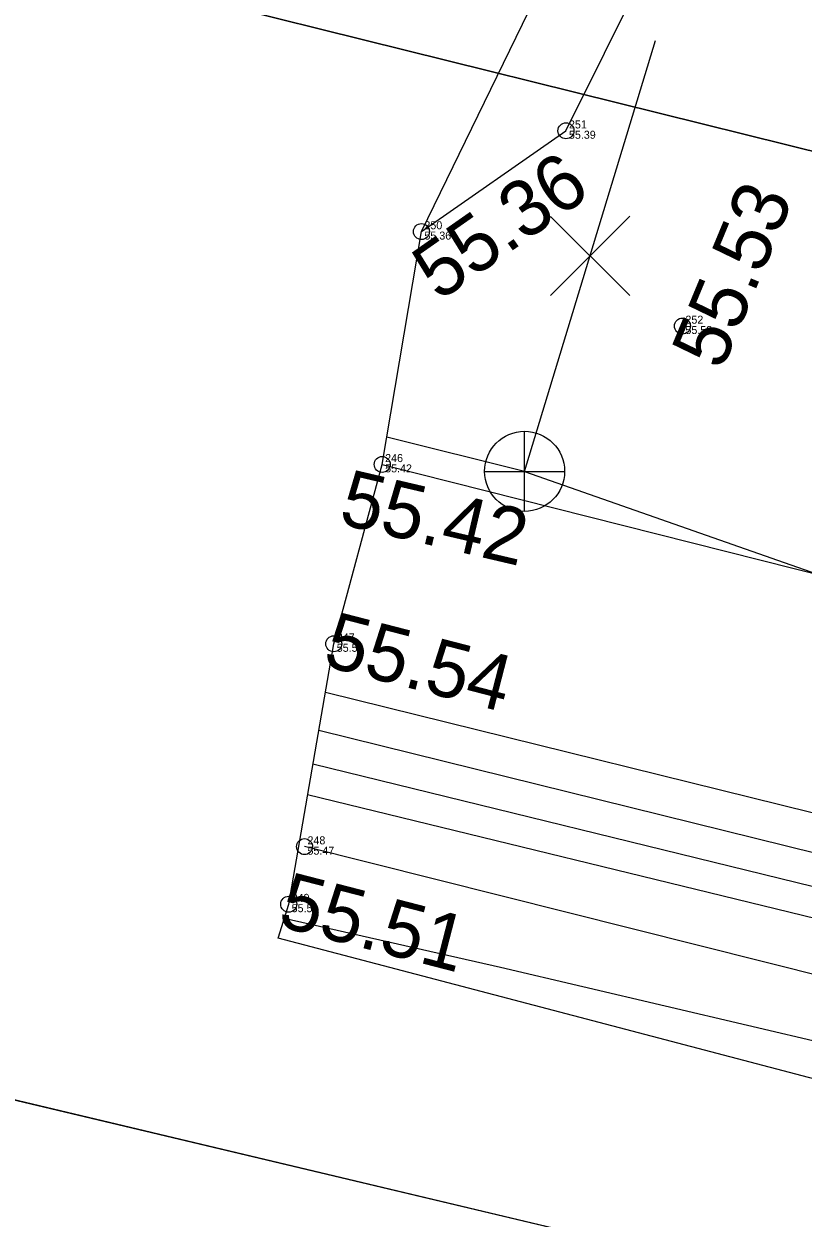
# Model space of a CAD drawing. Extents: x 640083 to 641300, y 6456368 to 6457387.
# Drawn here: x 640569.24 to 640578.99, y 6456601.14 to 6456616.06 of the extents above; entities that cross this region are included whole.
import ezdxf

# ---------------------------------------------------------------- set-up
doc = ezdxf.new("R2010")
doc.units = 0
for name, color, linetype in [('KKAEV', 7, 'Continuous'), ('KORGUS-EH2000', 7, 'Continuous'), ('KPKAABEL', 7, 'Continuous'), ('KTRASS', 7, 'Continuous'), ('MOOTKORG-EH2000', 7, 'Continuous'), ('MOOTMPUNKT', 7, 'Continuous'), ('MOOTNR', 7, 'Continuous'), ('MOOTPIIR', 7, 'Continuous'), ('PIIR', 7, 'Continuous'), ('TEE', 7, 'Continuous'), ('VTRASS', 7, 'Continuous')]:
    doc.layers.add(name, color=color, linetype=linetype)

msp = doc.modelspace()

# ---------------------------------------------------------------- linework, layer by layer
at = {"layer": 'KKAEV'}
for p, q in [((640575.503, 6456609.967), (640575.503, 6456610.967)), ((640575.003, 6456610.467), (640576.003, 6456610.467))]:
    msp.add_line(p, q, dxfattribs=at)
msp.add_circle((640575.503, 6456610.467), 0.5, dxfattribs=at)
at = {"layer": 'KORGUS-EH2000'}
for centre in [(640574.214, 6456613.463), (640577.477, 6456612.283), (640573.723, 6456610.554), (640573.118, 6456608.312), (640572.554, 6456605.058)]:
    msp.add_circle(centre, 0.1, dxfattribs=at)
at = {"layer": 'KPKAABEL'}
msp.add_lwpolyline([(640572.499, 6456604.883), (640575.203, 6456604.27), (640585.469, 6456601.859), (640595.113, 6456599.621), (640605.375, 6456597.418), (640614.875, 6456595.301), (640622.246, 6456593.805), (640625.605, 6456593.125), (640635.488, 6456590.711), (640646.34, 6456588.359), (640656.719, 6456585.977), (640666.895, 6456584.359), (640671.188, 6456583.742), (640691.391, 6456579.125), (640701.797, 6456576.715), (640705.236, 6456575.791)], dxfattribs=at)
at = {"layer": 'KTRASS'}
for p, q in [((640575.503, 6456610.467), (640577.142, 6456615.85)), ((640576.818, 6456612.664), (640575.827, 6456613.653)), ((640575.828, 6456612.663), (640576.817, 6456613.654)), ((640575.503, 6456610.467), (640573.781, 6456610.896))]:
    msp.add_line(p, q, dxfattribs=at)
for points in [[(640575.503, 6456610.467), (640588.055, 6456606.06), (640636.906, 6456595.376), (640663.792, 6456589.234), (640699.69, 6456581.033), (640705.98, 6456579.605)], [(640573.013, 6456607.709), (640587.442, 6456604.142)], [(640572.858, 6456606.812), (640587.268, 6456603.278), (640597.747, 6456601.006), (640619.848, 6456596.327), (640645.789, 6456590.801), (640677.722, 6456583.622), (640700.235, 6456578.745), (640705.525, 6456577.276)], [(640572.791, 6456606.428), (640589.933, 6456602.249), (640618.267, 6456596.284), (640647.77, 6456590.015), (640676.442, 6456583.404), (640700.164, 6456578.291), (640705.427, 6456576.772)]]:
    msp.add_lwpolyline(points, dxfattribs=at)
at = {"layer": 'MOOTMPUNKT'}
for centre in [(640576.021, 6456614.723), (640574.214, 6456613.463), (640577.477, 6456612.283), (640573.723, 6456610.554), (640573.118, 6456608.312), (640572.752, 6456605.777), (640572.554, 6456605.058)]:
    msp.add_circle(centre, 0.1, dxfattribs=at)
at = {"layer": 'MOOTPIIR'}
msp.add_lwpolyline([(640607.177, 6456595.506), (640572.421, 6456604.633), (640572.554, 6456605.058), (640573.118, 6456608.312), (640573.723, 6456610.554), (640574.214, 6456613.463), (640580.518, 6456626.404), (640581.643, 6456628.713), (640589.3, 6456640.942)], dxfattribs=at)
at = {"layer": 'PIIR'}
for points in [[(640569.58, 6456616.83), (640614.48, 6456697.7), (640648.6, 6456713.76), (640674.01, 6456729.02), (640727.63, 6456733.37), (640788.46, 6456731.4), (640788.02, 6456724.97), (640787.68, 6456720.1), (640677.4, 6456718.02), (640666.31, 6456709.42), (640621.92, 6456686.4), (640581.64, 6456613.84)], [(640554.14, 6456582.74), (640556.84, 6456605.53), (640578.52, 6456600.38), (640575.55, 6456580.27)]]:
    msp.add_lwpolyline(points, close=True, dxfattribs=at)
for points in [[(640487.75, 6456628.32), (640531.71, 6456625.41), (640561.79, 6456618.76), (640569.58, 6456616.83), (640581.64, 6456613.84), (640700.05, 6456584.5), (640738.92, 6456574.38), (640777, 6456565.36), (640799.88, 6456558.22)], [(640737.44, 6456562.66), (640668.29, 6456579.08), (640578.52, 6456600.38), (640556.84, 6456605.53), (640528.41, 6456610.56), (640503.17, 6456615.01)]]:
    msp.add_lwpolyline(points, dxfattribs=at)
at = {"layer": 'TEE'}
for points in [[(640574.214, 6456613.463), (640576.021, 6456614.723), (640578.439, 6456619.588), (640580.862, 6456625.161), (640584.358, 6456632.025), (640589.051, 6456638.794), (640592.763, 6456644.234), (640596.02, 6456649.081), (640598.541, 6456653.767), (640600.362, 6456658.561), (640602.355, 6456666.471), (640603.888, 6456671.361), (640606.576, 6456677.549), (640608.978, 6456684.754)], [(640573.723, 6456610.554), (640592.953, 6456605.697), (640609.072, 6456601.98), (640624.292, 6456598.485), (640636.038, 6456595.848), (640652.425, 6456592.363), (640667.41, 6456588.979), (640680.281, 6456586.153), (640693.939, 6456583.135), (640706.132, 6456580.384)], [(640705.207, 6456575.645), (640692.635, 6456578.508), (640679.394, 6456581.538), (640666.369, 6456584.429), (640651.82, 6456587.621), (640635.058, 6456591.255), (640623.388, 6456593.764), (640607.837, 6456597.258), (640592.187, 6456600.901), (640572.752, 6456605.777)]]:
    msp.add_lwpolyline(points, dxfattribs=at)
at = {"layer": 'VTRASS'}
msp.add_lwpolyline([(640572.931, 6456607.234), (640587.356, 6456603.668), (640635.039, 6456593.37), (640667.321, 6456586.352), (640699.851, 6456579.077)], dxfattribs=at)

# ---------------------------------------------------------------- texts
at = {"layer": 'KORGUS-EH2000'}
for s, rotation, p in [(' 55.36', 34.9682, (640574.219, 6456612.434)), (' 55.53', 67.455, (640577.868, 6456611.474)), (' 55.42', 346.8323, (640572.908, 6456609.875)), (' 55.54', 345.5162, (640572.711, 6456608.108)), (' 55.51', 345.5162, (640572.147, 6456604.854))]:
    msp.add_text(s, height=0.7, rotation=rotation, dxfattribs=at).set_placement(p)
at = {"layer": 'MOOTKORG-EH2000'}
for s, p in [(' 55.39', (640576.021, 6456614.623)), (' 55.36', (640574.214, 6456613.363)), (' 55.53', (640577.477, 6456612.183)), (' 55.42', (640573.723, 6456610.454)), (' 55.54', (640573.118, 6456608.212)), (' 55.47', (640572.752, 6456605.677)), (' 55.51', (640572.554, 6456604.958))]:
    msp.add_text(s, height=0.1, dxfattribs=at).set_placement(p)
at = {"layer": 'MOOTNR'}
for s, p in [(' 251', (640576.021, 6456614.752)), (' 250', (640574.214, 6456613.492)), (' 252', (640577.477, 6456612.312)), (' 246', (640573.723, 6456610.583)), (' 247', (640573.118, 6456608.341)), (' 248', (640572.752, 6456605.806)), (' 249', (640572.554, 6456605.087))]:
    msp.add_text(s, height=0.1, dxfattribs=at).set_placement(p)

doc.saveas('drawing.dxf')
